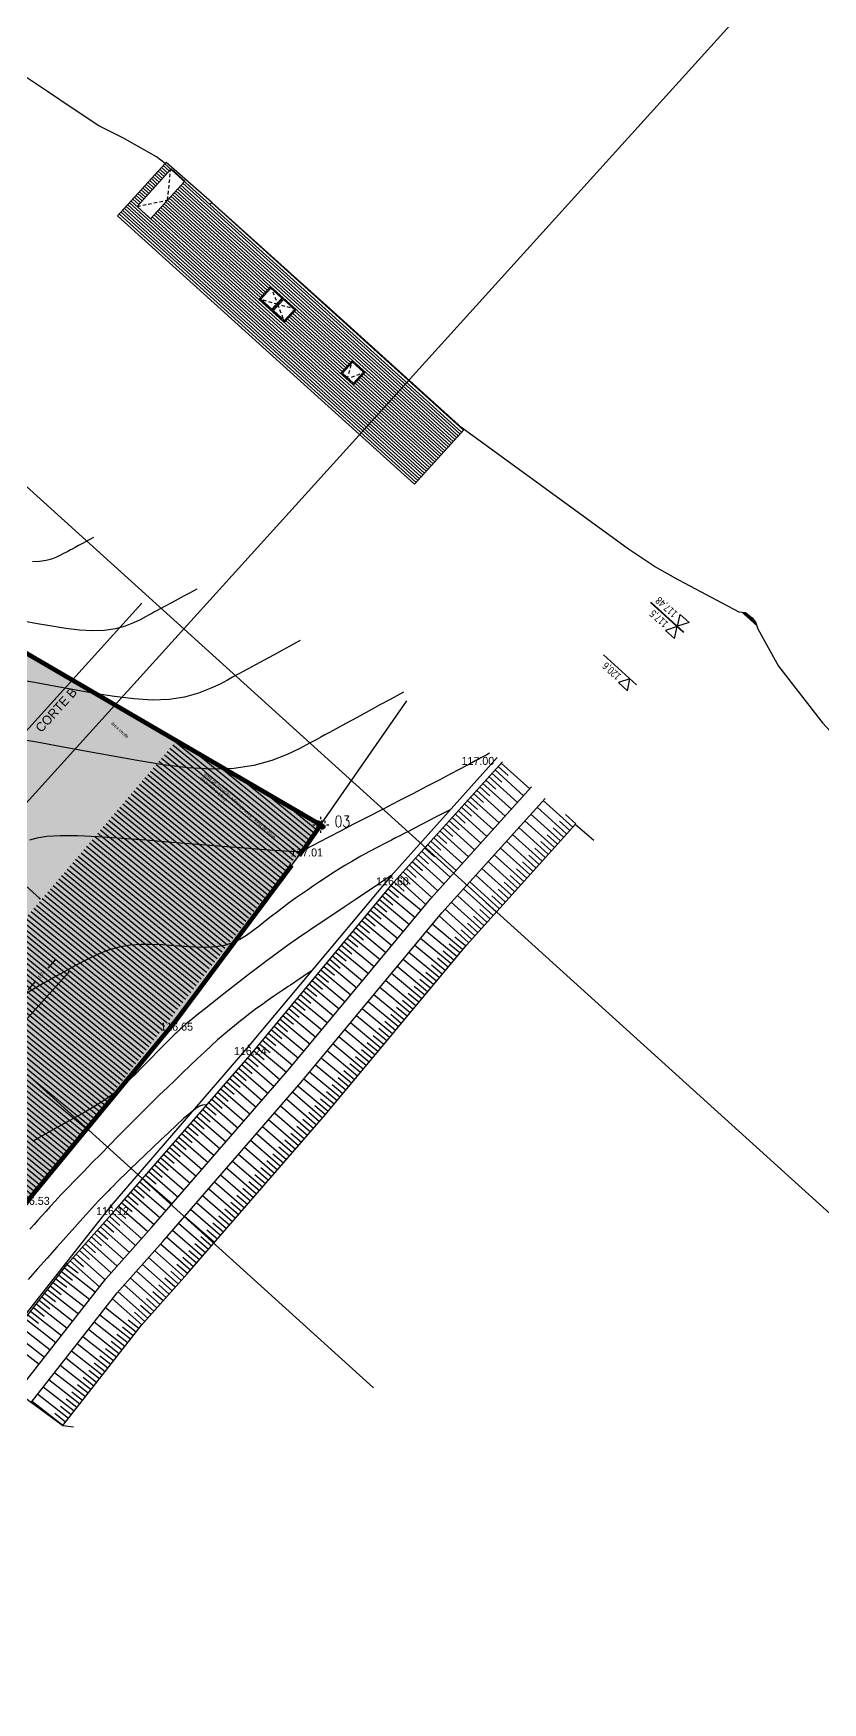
# Model space of a CAD drawing. Extents: x -196763 to -87592, y -65703 to -55832.
# Drawn here: x -87781.7 to -87747.2, y -65623.5 to -65550.5 of the extents above; entities that cross this region are included whole.
import ezdxf
from ezdxf.enums import TextEntityAlignment as Align

# ---------------------------------------------------------------- set-up
doc = ezdxf.new("R2010")
doc.units = 0
doc.header["$MEASUREMENT"] = 0
doc.header["$PDMODE"] = 34
doc.header["$PDSIZE"] = 0.05
doc.linetypes.add('ACAD_ISO04W100', pattern=[30, 24, -3, 0, -3])
doc.linetypes.add('DASHED', pattern=[70, 50, -20])
for name, color, linetype in [('.Legendas', 7, 'Continuous'), ('0_coordinates', 1, 'Continuous'), ('0_PROP.aux', 6, 'Continuous'), ('0_PROP.aux.cotas', 30, 'Continuous'), ('0_pROP.aux.legenda', 7, 'Continuous'), ('0_PROP.corte', 10, 'Continuous'), ('0_PROP.trama', 251, 'Continuous'), ('0_PROP.vista1', 251, 'Continuous'), ('0_PROPfinal', 4, 'Continuous'), ('0_tramas piso0', 7, 'Continuous'), ('CV', 8, 'Continuous'), ('CVD', 6, 'Continuous'), ('LEVTP_BERMA', 6, 'Continuous'), ('LEVTP_MURO', 1, 'Continuous'), ('LEVTP_RIBEIRA', 8, 'Continuous'), ('POINTS', 2, 'Continuous'), ('Z', 1, 'Continuous')]:
    doc.layers.add(name, color=color, linetype=linetype)
doc.layers.add('0_folha', color=7, linetype='Continuous', lineweight=9)
doc.layers.add('0_Limites_Terreno', color=30, linetype='DASHED', lineweight=35)
doc.styles.add('coordinates', font='romans', dxfattribs={"width": 0.8})
doc.styles.add('creativespace', font='GOTHIC.TTF')
doc.dimstyles.new('creativespace', dxfattribs={"dimtxt": 0.15, "dimasz": 0.05, "dimexe": 0.05, "dimexo": 0.05, "dimgap": 0.2, "dimtad": 0, "dimtoh": 1, "dimzin": 1, "dimtxsty": 'creativespace', "dimblk": 'OBLIQUE', "dimcen": 0, "dimclrd": 251, "dimclre": 256, "dimclrt": 30, "dimazin": 3, "dimtfac": 1, "dimtmove": 0, "dimatfit": 3, "dimldrblk": 'OBLIQUE', "dimfxl": 1, "dimlwd": -1, "dimlwe": -1, "dimarcsym": 0})

# ---------------------------------------------------------------- blocks, each defined once
blk = doc.blocks.new('_Oblique')
at = {"color": 0, "linetype": 'ByBlock', "lineweight": -2}
blk.add_line((-0.5, -0.5), (0.5, 0.5), dxfattribs=at)
blk = doc.blocks.new('*D77')
at = {"layer": '0_PROP.aux.cotas', "color": 251, "transparency": 16777216}
for p, q in [((-87794.41, -65576.548), (-87788.25, -65582.122)), ((-87781.435, -65588.29), (-87787.595, -65582.715))]:
    blk.add_line(p, q, dxfattribs=at)
at = {"layer": 'DEFPOINTS', "color": 0, "transparency": 16777216}
for p in [(-87794.41, -65576.548), (-87781.435, -65588.29), (-87781.435, -65588.29)]:
    blk.add_point(p, dxfattribs=at)
at = {"layer": '0_PROP.aux.cotas', "color": 251, "transparency": 16777216, "xscale": 0.05, "yscale": 0.05, "zscale": 0.05}
for p, rotation in [((-87794.41, -65576.548), 137.856957847918), ((-87781.435, -65588.29), 317.856957847918)]:
    blk.add_blockref('_Oblique', p, dxfattribs=dict(at, rotation=rotation))
at = {"layer": '0_PROP.aux.cotas', "color": 30, "transparency": 16777216, "insert": (-87787.922, -65582.419), "char_height": 0.15, "attachment_point": 5, "rotation": 317.85696, "style": 'creativespace'}
blk.add_mtext('17,50', dxfattribs=at)
blk = doc.blocks.new('*D78')
at = {"layer": '0_PROP.aux.cotas', "color": 251, "transparency": 16777216}
for p, q in [((-87780.761, -65590.981), (-87781.086, -65591.341)), ((-87781.928, -65592.272), (-87781.603, -65591.912))]:
    blk.add_line(p, q, dxfattribs=at)
at = {"layer": 'DEFPOINTS', "color": 0, "transparency": 16777216}
for p in [(-87780.761, -65590.981), (-87781.928, -65592.272), (-87781.928, -65592.272)]:
    blk.add_point(p, dxfattribs=at)
at = {"layer": '0_PROP.aux.cotas', "color": 251, "transparency": 16777216, "xscale": 0.05, "yscale": 0.05, "zscale": 0.05}
for p, rotation in [((-87780.761, -65590.981), 47.85695784791795), ((-87781.928, -65592.272), 227.856957847918)]:
    blk.add_blockref('_Oblique', p, dxfattribs=dict(at, rotation=rotation))
at = {"layer": '0_PROP.aux.cotas', "color": 30, "transparency": 16777216, "insert": (-87781.344, -65591.626), "char_height": 0.15, "attachment_point": 5, "rotation": 47.85696, "style": 'creativespace'}
blk.add_mtext('1,74', dxfattribs=at)
blk = doc.blocks.new('*D84')
at = {"layer": '0_PROP.aux.cotas', "color": 251, "transparency": 16777216}
for p, q in [((-87780.162, -65591.52), (-87783.555, -65595.27)), ((-87787.542, -65599.675), (-87784.149, -65595.925))]:
    blk.add_line(p, q, dxfattribs=at)
at = {"layer": 'DEFPOINTS', "color": 0, "transparency": 16777216}
for p in [(-87780.162, -65591.52), (-87787.542, -65599.675), (-87787.542, -65599.675)]:
    blk.add_point(p, dxfattribs=at)
at = {"layer": '0_PROP.aux.cotas', "color": 251, "transparency": 16777216, "xscale": 0.05, "yscale": 0.05, "zscale": 0.05}
for p, rotation in [((-87780.162, -65591.52), 47.85695784791795), ((-87787.542, -65599.675), 227.856957847918)]:
    blk.add_blockref('_Oblique', p, dxfattribs=dict(at, rotation=rotation))
at = {"layer": '0_PROP.aux.cotas', "color": 30, "transparency": 16777216, "insert": (-87783.852, -65595.598), "char_height": 0.15, "attachment_point": 5, "rotation": 47.85696, "style": 'creativespace'}
blk.add_mtext('11,00', dxfattribs=at)
blk = doc.blocks.new('mk_02')
at = {"linetype": 'ACAD_ISO04W100', "ltscale": 0.001}
for points in [[(-0.25, 0.25), (0, 0.25), (0, 0), (-0.25, 0)], [(0.25, -0.25), (0, -0.25), (0, 0), (0.25, 0)]]:
    blk.add_hatch(color=9, dxfattribs=at).paths.add_polyline_path(points)
for p, q in [((-0.5, 0), (0.5, 0)), ((-0.25, 0.25), (0.25, 0.25)), ((-0.25, 0.25), (-0.25, -0.25)), ((0, -0.5), (0, 0.5)), ((0.25, 0.25), (0.25, -0.25)), ((-0.25, -0.25), (0.25, -0.25))]:
    blk.add_line(p, q, dxfattribs=at)

msp = doc.modelspace()

# ---------------------------------------------------------------- hatches: boundary and pattern name
at = {"layer": '0_PROP.corte', "linetype": 'Continuous', "true_color": 0x000000}
h = msp.add_hatch(color=18, dxfattribs=at)
h.dxf.hatch_style = 1
h.paths.add_polyline_path([(-87750.769, -65575.761), (-87750.573, -65575.786), (-87750.262, -65576.038), (-87750.12, -65576.236), (-87750.066, -65576.395)])

# ---------------------------------------------------------------- linework, layer by layer
at = {"layer": '0_folha'}
msp.add_line((-87726.627, -65620.404), (-87803.92, -65550.459), dxfattribs=at)
at = {"layer": '0_Limites_Terreno', "ltscale": 0.02, "const_width": 0.2, "flags": 128}
msp.add_lwpolyline([(-87781.781, -65601.29), (-87775.512, -65593.673), (-87769.826, -65586.055), (-87769.145, -65585.075), (-87800.258, -65566.932), (-87824.885, -65599.053), (-87825.775, -65600.168), (-87821.282, -65605.131), (-87819.31, -65607.764), (-87816.323, -65611.177), (-87813.849, -65613.468), (-87811.47, -65615.392), (-87806.577, -65618.912), (-87801.091, -65622.497), (-87799.787, -65623.349), (-87798.54, -65622.935), (-87796.168, -65620.22), (-87792.158, -65615.619), (-87787.572, -65608.837)], close=True, dxfattribs=at)
at = {"layer": '0_PROP.aux', "linetype": 'DASHED', "ltscale": 0.003}
for points in [[(-87777.178, -65558.026), (-87775.847, -65557.747), (-87775.703, -65556.394)], [(-87771.338, -65561.526), (-87771.033, -65562.307), (-87771.841, -65562.082)], [(-87770.225, -65562.532), (-87771.033, -65562.307), (-87770.728, -65563.088)], [(-87767.202, -65565.273), (-87767.983, -65565.578), (-87767.758, -65564.77)]]:
    msp.add_lwpolyline(points, dxfattribs=at)
at = {"layer": '0_PROP.aux.cotas', "linetype": 'Continuous'}
for p, q in [((-87754.716, -65575.351), (-87753.272, -65576.659)), ((-87754.703, -65575.336), (-87753.258, -65576.644)), ((-87756.783, -65577.635), (-87755.338, -65578.942))]:
    msp.add_line(p, q, dxfattribs=at)
for points in [[(-87753.036, -65576.226), (-87753.541, -65576.388), (-87753.429, -65575.87), (-87753.036, -65576.226)], [(-87753.666, -65576.921), (-87753.554, -65576.403), (-87754.059, -65576.566), (-87753.666, -65576.921)], [(-87755.732, -65579.205), (-87755.621, -65578.687), (-87756.125, -65578.849), (-87755.732, -65579.205)]]:
    msp.add_lwpolyline(points, dxfattribs=at)
at = {"layer": '0_PROP.corte', "color": 240, "linetype": 'Continuous', "true_color": 0xed1f24}
for p, q in [((-87776.332, -65555.857), (-87777.801, -65555.032)), ((-87775.948, -65556.144), (-87776.332, -65555.857)), ((-87775.948, -65556.144), (-87775.909, -65556.101)), ((-87773.911, -65557.854), (-87775.909, -65556.101)), ((-87768.441, -65562.763), (-87773.911, -65557.854)), ((-87749.119, -65578.127), (-87747.193, -65580.609)), ((-87747.193, -65580.609), (-87741.491, -65586.838))]:
    msp.add_line(p, q, dxfattribs=at)
for points in [[(-87777.801, -65555.032), (-87778.844, -65554.499), (-87779.968, -65553.752), (-87781.093, -65553.005), (-87782.227, -65552.249), (-87784.51, -65550.717)], [(-87762.974, -65567.704), (-87768.441, -65562.763)], [(-87755.678, -65573.012), (-87762.974, -65567.704)], [(-87753.716, -65574.246), (-87754.542, -65573.769), (-87755.678, -65573.012)], [(-87753.716, -65574.246), (-87753.716, -65574.246), (-87750.857, -65575.75), (-87750.573, -65575.786), (-87750.262, -65576.038), (-87750.12, -65576.236), (-87750.033, -65576.494), (-87749.119, -65578.127)]]:
    msp.add_lwpolyline(points, dxfattribs=at)
at = {"layer": '0_PROP.vista1', "linetype": 'Continuous'}
for p, q in [((-87776.405, -65556.649), (-87776.145, -65556.884)), ((-87776.331, -65556.567), (-87776.072, -65556.802)), ((-87776.257, -65556.486), (-87775.998, -65556.721)), ((-87776.184, -65556.404), (-87775.924, -65556.639)), ((-87776.11, -65556.323), (-87775.85, -65556.557)), ((-87776.036, -65556.241), (-87775.776, -65556.476)), ((-87773.99, -65557.942), (-87775.961, -65556.158)), ((-87775.689, -65556.379), (-87775.703, -65556.394)), ((-87775.095, -65556.915), (-87775.689, -65556.379)), ((-87776.995, -65557.302), (-87776.735, -65557.537)), ((-87776.921, -65557.22), (-87776.662, -65557.455)), ((-87776.848, -65557.139), (-87776.588, -65557.373)), ((-87776.774, -65557.057), (-87776.514, -65557.292)), ((-87776.7, -65556.976), (-87776.44, -65557.21)), ((-87776.626, -65556.894), (-87776.367, -65557.129)), ((-87776.552, -65556.812), (-87776.293, -65557.047)), ((-87776.479, -65556.731), (-87776.219, -65556.965)), ((-87775.478, -65557.339), (-87763.349, -65568.302)), ((-87775.404, -65557.257), (-87763.276, -65568.22)), ((-87775.331, -65557.175), (-87763.202, -65568.139)), ((-87775.257, -65557.094), (-87763.128, -65568.057)), ((-87775.183, -65557.012), (-87763.054, -65567.976)), ((-87775.109, -65556.93), (-87775.095, -65556.915)), ((-87777.659, -65558.036), (-87764.677, -65569.771)), ((-87777.585, -65557.955), (-87764.603, -65569.689)), ((-87777.511, -65557.873), (-87764.53, -65569.608)), ((-87777.438, -65557.792), (-87764.456, -65569.526)), ((-87777.364, -65557.71), (-87777.104, -65557.945)), ((-87777.29, -65557.628), (-87777.03, -65557.863)), ((-87777.216, -65557.547), (-87776.957, -65557.781)), ((-87777.143, -65557.465), (-87776.883, -65557.7)), ((-87777.069, -65557.384), (-87776.809, -65557.618)), ((-87776.142, -65558.073), (-87771.78, -65562.016)), ((-87776.068, -65557.991), (-87771.707, -65561.934)), ((-87775.994, -65557.91), (-87771.633, -65561.852)), ((-87775.921, -65557.828), (-87771.559, -65561.771)), ((-87775.847, -65557.747), (-87771.485, -65561.689)), ((-87775.773, -65557.665), (-87771.411, -65561.608)), ((-87775.699, -65557.583), (-87771.338, -65561.526)), ((-87775.626, -65557.502), (-87763.497, -65568.465)), ((-87775.552, -65557.42), (-87763.423, -65568.384)), ((-87773.99, -65557.942), (-87762.981, -65567.894)), ((-87773.916, -65557.861), (-87767.892, -65563.306)), ((-87778.028, -65558.444), (-87765.046, -65570.179)), ((-87777.954, -65558.363), (-87764.972, -65570.097)), ((-87777.88, -65558.281), (-87764.898, -65570.016)), ((-87777.806, -65558.2), (-87764.825, -65569.934)), ((-87777.733, -65558.118), (-87764.751, -65569.852)), ((-87776.511, -65558.481), (-87764.382, -65569.444)), ((-87776.437, -65558.399), (-87764.308, -65569.363)), ((-87776.363, -65558.318), (-87764.234, -65569.281)), ((-87776.289, -65558.236), (-87764.161, -65569.2)), ((-87776.216, -65558.155), (-87771.854, -65562.097)), ((-87771.338, -65561.526), (-87763.571, -65568.547)), ((-87771.854, -65562.097), (-87764.087, -65569.118)), ((-87770.668, -65563.021), (-87768.197, -65565.255)), ((-87770.594, -65562.94), (-87768.123, -65565.173)), ((-87770.52, -65562.858), (-87768.049, -65565.092)), ((-87770.446, -65562.777), (-87767.975, -65565.01)), ((-87770.373, -65562.695), (-87767.902, -65564.929)), ((-87770.299, -65562.613), (-87767.828, -65564.847)), ((-87767.892, -65563.306), (-87762.907, -65567.812)), ((-87767.271, -65565.35), (-87763.644, -65568.628)), ((-87767.64, -65565.758), (-87764.013, -65569.036)), ((-87767.566, -65565.676), (-87763.939, -65568.955)), ((-87767.493, -65565.595), (-87763.866, -65568.873)), ((-87767.419, -65565.513), (-87763.792, -65568.792)), ((-87767.345, -65565.431), (-87763.718, -65568.71))]:
    msp.add_line(p, q, dxfattribs=at)
for points in [[(-87778.028, -65558.444), (-87775.948, -65556.144)], [(-87773.99, -65557.942), (-87773.911, -65557.854)], [(-87771.841, -65562.082), (-87771.338, -65561.526), (-87770.781, -65562.029), (-87771.284, -65562.585), (-87771.841, -65562.082)], [(-87771.284, -65562.585), (-87770.781, -65562.029), (-87770.781, -65562.029)], [(-87770.728, -65563.088), (-87770.225, -65562.532), (-87770.781, -65562.029), (-87771.284, -65562.585), (-87770.728, -65563.088)], [(-87768.261, -65565.326), (-87767.758, -65564.77), (-87767.202, -65565.273), (-87767.705, -65565.829), (-87768.261, -65565.326)], [(-87765.046, -65570.179), (-87762.874, -65567.777)]]:
    msp.add_lwpolyline(points, dxfattribs=at)
for points in [[(-87775.109, -65556.931), (-87775.703, -65556.394), (-87777.178, -65558.026), (-87776.585, -65558.563)], [(-87771.288, -65562.515), (-87771.77, -65562.079), (-87771.334, -65561.597), (-87770.852, -65562.032)], [(-87771.214, -65562.582), (-87770.732, -65563.018), (-87770.296, -65562.535), (-87770.778, -65562.099)], [(-87767.708, -65565.758), (-87768.19, -65565.323), (-87767.754, -65564.84), (-87767.272, -65565.276)]]:
    msp.add_lwpolyline(points, close=True, dxfattribs=at)
at = {"layer": '0_PROPfinal', "linetype": 'Continuous'}
msp.add_line((-87758.01, -65585.044), (-87757.196, -65585.741), dxfattribs=at)
msp.add_lwpolyline([(-87767.868, -65563.28), (-87767.868, -65563.28)], dxfattribs=at)
at = {"layer": 'CV', "linetype": 'Continuous'}
for points in [[(-87779.091, -65572.504, 0), (-87779.277, -65572.605, 0), (-87779.408, -65572.676, 0), (-87779.566, -65572.762, 0), (-87779.733, -65572.853, 0), (-87779.89, -65572.939, 0), (-87780.021, -65573.01, 0), (-87780.021, -65573.01, 0), (-87780.114, -65573.06, 0), (-87780.179, -65573.096, 0), (-87780.236, -65573.126, 0), (-87780.301, -65573.162, 0), (-87780.393, -65573.212, 0), (-87780.393, -65573.212, 0), (-87780.527, -65573.283, 0), (-87780.701, -65573.366, 0), (-87780.914, -65573.448, 0), (-87781.161, -65573.517, 0), (-87781.44, -65573.561, 0), (-87781.44, -65573.561, 0), (-87781.747, -65573.571, 0)], [(-87774.57, -65574.76, 0), (-87774.89, -65574.934, 0), (-87775.115, -65575.056, 0), (-87775.386, -65575.204, 0), (-87775.673, -65575.359, 0), (-87775.944, -65575.507, 0), (-87776.169, -65575.629, 0), (-87776.169, -65575.629, 0), (-87776.328, -65575.716, 0), (-87776.44, -65575.777, 0), (-87776.537, -65575.83, 0), (-87776.65, -65575.891, 0), (-87776.809, -65575.977, 0), (-87776.809, -65575.977, 0), (-87777.038, -65576.099, 0), (-87777.338, -65576.241, 0), (-87777.704, -65576.382, 0), (-87778.129, -65576.502, 0), (-87778.608, -65576.577, 0), (-87778.608, -65576.577, 0), (-87779.135, -65576.594, 0), (-87779.701, -65576.56, 0), (-87780.295, -65576.486, 0), (-87780.908, -65576.387, 0), (-87781.532, -65576.275, 0), (-87781.532, -65576.275, 0), (-87782.154, -65576.162, 0)], [(-87770.049, -65577.016, 0), (-87770.503, -65577.262, 0), (-87770.822, -65577.436, 0), (-87771.207, -65577.645, 0), (-87771.613, -65577.866, 0), (-87771.998, -65578.075, 0), (-87772.317, -65578.249, 0), (-87772.317, -65578.249, 0), (-87772.542, -65578.371, 0), (-87772.701, -65578.458, 0), (-87772.839, -65578.533, 0), (-87772.999, -65578.62, 0), (-87773.224, -65578.742, 0), (-87773.224, -65578.742, 0), (-87773.549, -65578.915, 0), (-87773.975, -65579.116, 0), (-87774.494, -65579.317, 0), (-87775.097, -65579.486, 0), (-87775.777, -65579.594, 0), (-87775.777, -65579.594, 0), (-87776.524, -65579.618, 0), (-87777.326, -65579.568, 0), (-87778.169, -65579.464, 0), (-87779.039, -65579.323, 0), (-87779.923, -65579.164, 0), (-87779.923, -65579.164, 0), (-87780.804, -65579.003, 0), (-87781.658, -65578.851, 0), (-87782.457, -65578.717, 0)], [(-87769.535, -65591.451, 0), (-87769.723, -65591.577, 0), (-87769.855, -65591.665, 0), (-87770.014, -65591.772, 0), (-87770.182, -65591.885, 0), (-87770.341, -65591.992, 0), (-87770.473, -65592.081, 0), (-87770.473, -65592.081, 0), (-87770.566, -65592.143, 0), (-87770.632, -65592.188, 0), (-87770.689, -65592.226, 0), (-87770.755, -65592.27, 0), (-87770.848, -65592.333, 0), (-87770.848, -65592.333, 0), (-87770.981, -65592.422, 0), (-87771.149, -65592.536, 0), (-87771.339, -65592.666, 0), (-87771.541, -65592.806, 0), (-87771.743, -65592.951, 0), (-87771.743, -65592.951, 0), (-87771.938, -65593.093, 0), (-87772.124, -65593.234, 0), (-87772.304, -65593.372, 0), (-87772.481, -65593.51, 0), (-87772.655, -65593.647, 0), (-87772.655, -65593.647, 0), (-87772.829, -65593.785, 0), (-87773.011, -65593.93, 0), (-87773.204, -65594.09, 0), (-87773.417, -65594.271, 0), (-87773.655, -65594.481, 0), (-87773.655, -65594.481, 0), (-87773.923, -65594.725, 0), (-87774.216, -65594.998, 0), (-87774.529, -65595.293, 0), (-87774.853, -65595.602, 0), (-87775.185, -65595.918, 0), (-87775.185, -65595.918, 0), (-87775.517, -65596.236, 0), (-87775.852, -65596.557, 0), (-87776.191, -65596.884, 0), (-87776.536, -65597.22, 0), (-87776.889, -65597.568, 0), (-87776.889, -65597.568, 0), (-87777.253, -65597.93, 0), (-87777.624, -65598.304, 0), (-87778.002, -65598.687, 0), (-87778.384, -65599.076, 0), (-87778.768, -65599.468, 0), (-87778.768, -65599.468, 0), (-87779.151, -65599.859, 0), (-87779.526, -65600.242, 0), (-87779.882, -65600.609, 0), (-87780.213, -65600.95, 0), (-87780.508, -65601.258, 0), (-87780.508, -65601.258, 0), (-87780.763, -65601.528, 0), (-87780.982, -65601.765, 0), (-87781.175, -65601.977, 0), (-87781.35, -65602.172, 0), (-87781.517, -65602.359, 0), (-87781.517, -65602.359, 0), (-87781.684, -65602.547, 0), (-87781.864, -65602.749, 0)], [(-87774.149, -65597.341, 0), (-87774.158, -65597.336, 0), (-87774.221, -65597.321, 0), (-87774.314, -65597.331, 0), (-87774.447, -65597.382, 0), (-87774.628, -65597.493, 0), (-87774.628, -65597.493, 0), (-87774.863, -65597.674, 0), (-87775.143, -65597.915, 0), (-87775.458, -65598.203, 0), (-87775.795, -65598.52, 0), (-87776.144, -65598.853, 0), (-87776.144, -65598.853, 0), (-87776.493, -65599.186, 0), (-87776.833, -65599.511, 0), (-87777.153, -65599.818, 0), (-87777.444, -65600.098, 0), (-87777.697, -65600.342, 0), (-87777.697, -65600.342, 0), (-87777.905, -65600.545, 0), (-87778.074, -65600.712, 0), (-87778.215, -65600.853, 0), (-87778.336, -65600.976, 0), (-87778.447, -65601.089, 0), (-87778.447, -65601.089, 0), (-87778.559, -65601.204, 0), (-87778.684, -65601.333, 0), (-87778.833, -65601.491, 0), (-87779.02, -65601.692, 0), (-87779.257, -65601.952, 0), (-87779.257, -65601.952, 0), (-87779.552, -65602.278, 0), (-87779.897, -65602.663, 0), (-87780.279, -65603.091, 0), (-87780.687, -65603.548, 0), (-87781.107, -65604.019, 0), (-87781.107, -65604.019, 0), (-87781.527, -65604.492, 0), (-87781.939, -65604.955, 0)]]:
    msp.add_polyline3d(points, dxfattribs=at)
at = {"layer": 'LEVTP_BERMA', "linetype": 'Continuous'}
for p, q in [((-87761.422, -65582.125), (-87766.072, -65587.316)), ((-87781.781, -65601.29), (-87775.512, -65593.673)), ((-87772.29, -65594.739), (-87778.319, -65601.738)), ((-87778.319, -65601.738), (-87783.894, -65608.795))]:
    msp.add_line(p, q, dxfattribs=at)
at = {"layer": 'LEVTP_MURO', "linetype": 'Continuous'}
for p, q in [((-87783.811, -65608.856), (-87780.427, -65611.347)), ((-87780.427, -65611.347), (-87779.952, -65611.401))]:
    msp.add_line(p, q, dxfattribs=at)
at = {"layer": 'LEVTP_RIBEIRA', "linetype": 'Continuous'}
for points in [[(-87761.655, -65582.815), (-87761.217, -65583.21)], [(-87761.521, -65582.667), (-87760.27, -65583.796)], [(-87761.387, -65582.518), (-87760.949, -65582.913)], [(-87761.253, -65582.37), (-87760.002, -65583.499)], [(-87762.325, -65583.558), (-87761.074, -65584.687)], [(-87762.191, -65583.409), (-87761.753, -65583.804)], [(-87762.057, -65583.261), (-87760.806, -65584.39)], [(-87761.923, -65583.112), (-87761.485, -65583.507)], [(-87761.789, -65582.964), (-87760.538, -65584.093)], [(-87762.995, -65584.3), (-87762.557, -65584.695)], [(-87762.861, -65584.152), (-87761.61, -65585.281)], [(-87762.727, -65584.003), (-87762.289, -65584.398)], [(-87762.593, -65583.855), (-87761.342, -65584.984)], [(-87762.459, -65583.706), (-87762.021, -65584.101)], [(-87758.391, -65585.467), (-87759.682, -65584.302)], [(-87758.123, -65585.17), (-87759.414, -65584.005)], [(-87763.665, -65585.043), (-87762.414, -65586.171)], [(-87763.531, -65584.894), (-87763.093, -65585.289)], [(-87763.397, -65584.746), (-87762.146, -65585.874)], [(-87763.263, -65584.597), (-87762.825, -65584.992)], [(-87763.129, -65584.449), (-87761.878, -65585.577)], [(-87758.927, -65586.061), (-87760.218, -65584.896)], [(-87758.659, -65585.764), (-87759.95, -65584.599)], [(-87758.257, -65585.318), (-87758.709, -65584.911)], [(-87757.989, -65585.021), (-87758.441, -65584.614)], [(-87764.335, -65585.785), (-87763.897, -65586.18)], [(-87764.201, -65585.636), (-87762.95, -65586.765)], [(-87764.067, -65585.488), (-87763.629, -65585.883)], [(-87763.933, -65585.339), (-87762.682, -65586.468)], [(-87763.799, -65585.191), (-87763.361, -65585.586)], [(-87759.731, -65586.952), (-87761.022, -65585.787)], [(-87759.463, -65586.655), (-87760.754, -65585.49)], [(-87759.195, -65586.358), (-87760.486, -65585.193)], [(-87759.061, -65586.209), (-87759.513, -65585.802)], [(-87758.793, -65585.912), (-87759.245, -65585.505)], [(-87758.525, -65585.615), (-87758.977, -65585.208)], [(-87765.005, -65586.527), (-87763.754, -65587.656)], [(-87764.871, -65586.379), (-87764.433, -65586.774)], [(-87764.737, -65586.23), (-87763.486, -65587.359)], [(-87764.603, -65586.082), (-87764.165, -65586.477)], [(-87764.469, -65585.933), (-87763.218, -65587.062)], [(-87760.267, -65587.546), (-87761.558, -65586.381)], [(-87759.999, -65587.249), (-87761.29, -65586.084)], [(-87759.597, -65586.803), (-87760.049, -65586.395)], [(-87759.329, -65586.506), (-87759.781, -65586.099)], [(-87765.675, -65587.27), (-87765.236, -65587.666)], [(-87765.541, -65587.121), (-87764.29, -65588.25)], [(-87765.407, -65586.973), (-87764.969, -65587.368)], [(-87765.273, -65586.824), (-87764.022, -65587.953)], [(-87765.139, -65586.676), (-87764.701, -65587.071)], [(-87761.071, -65588.437), (-87762.362, -65587.271)], [(-87760.803, -65588.14), (-87762.094, -65586.974)], [(-87760.535, -65587.843), (-87761.826, -65586.678)], [(-87760.401, -65587.694), (-87760.853, -65587.286)], [(-87760.133, -65587.397), (-87760.585, -65586.989)], [(-87759.865, -65587.1), (-87760.317, -65586.692)], [(-87766.327, -65588.028), (-87765.014, -65589.118)], [(-87766.199, -65587.874), (-87765.739, -65588.256)], [(-87766.071, -65587.72), (-87764.758, -65588.81)], [(-87765.943, -65587.567), (-87765.499, -65587.967)], [(-87765.809, -65587.418), (-87764.547, -65588.556)], [(-87761.607, -65589.031), (-87762.898, -65587.865)], [(-87761.339, -65588.734), (-87762.63, -65587.568)], [(-87760.937, -65588.288), (-87761.389, -65587.88)], [(-87760.669, -65587.991), (-87761.121, -65587.583)], [(-87766.838, -65588.644), (-87765.525, -65589.734)], [(-87766.71, -65588.49), (-87766.25, -65588.871)], [(-87766.582, -65588.336), (-87765.269, -65589.426)], [(-87766.454, -65588.182), (-87765.995, -65588.563)], [(-87762.411, -65589.922), (-87763.702, -65588.756)], [(-87762.143, -65589.625), (-87763.434, -65588.459)], [(-87761.875, -65589.328), (-87763.166, -65588.162)], [(-87761.473, -65588.882), (-87761.925, -65588.474)], [(-87761.205, -65588.585), (-87761.657, -65588.177)], [(-87767.476, -65589.413), (-87767.017, -65589.794)], [(-87767.349, -65589.259), (-87766.036, -65590.349)], [(-87767.221, -65589.105), (-87766.761, -65589.487)], [(-87767.093, -65588.951), (-87765.78, -65590.041)], [(-87766.965, -65588.797), (-87766.506, -65589.179)], [(-87762.939, -65590.522), (-87764.265, -65589.421)], [(-87762.678, -65590.219), (-87763.964, -65589.058)], [(-87762.277, -65589.773), (-87762.729, -65589.365)], [(-87762.009, -65589.476), (-87762.461, -65589.068)], [(-87761.741, -65589.179), (-87762.193, -65588.771)], [(-87768.115, -65590.182), (-87766.802, -65591.272)], [(-87767.987, -65590.029), (-87767.528, -65590.41)], [(-87767.86, -65589.875), (-87766.547, -65590.965)], [(-87767.732, -65589.721), (-87767.272, -65590.102)], [(-87767.604, -65589.567), (-87766.291, -65590.657)], [(-87763.45, -65591.138), (-87764.776, -65590.037)], [(-87763.194, -65590.83), (-87764.521, -65589.729)], [(-87762.811, -65590.369), (-87763.275, -65589.983)], [(-87762.545, -65590.07), (-87762.996, -65589.662)], [(-87768.754, -65590.952), (-87768.294, -65591.333)], [(-87768.626, -65590.798), (-87767.313, -65591.888)], [(-87768.498, -65590.644), (-87768.039, -65591.026)], [(-87768.371, -65590.49), (-87767.058, -65591.58)], [(-87768.243, -65590.336), (-87767.783, -65590.718)], [(-87764.216, -65592.061), (-87765.543, -65590.96)], [(-87763.961, -65591.753), (-87765.287, -65590.652)], [(-87763.705, -65591.446), (-87765.032, -65590.344)], [(-87763.577, -65591.292), (-87764.042, -65590.906)], [(-87763.322, -65590.984), (-87763.786, -65590.599)], [(-87763.066, -65590.676), (-87763.531, -65590.291)], [(-87769.265, -65591.567), (-87768.805, -65591.949)], [(-87769.137, -65591.413), (-87767.824, -65592.503)], [(-87769.009, -65591.26), (-87768.55, -65591.641)], [(-87768.882, -65591.106), (-87767.569, -65592.196)], [(-87764.727, -65592.677), (-87766.054, -65591.575)], [(-87764.472, -65592.369), (-87765.798, -65591.268)], [(-87764.088, -65591.907), (-87764.553, -65591.522)], [(-87763.833, -65591.6), (-87764.297, -65591.214)], [(-87769.904, -65592.337), (-87768.591, -65593.427)], [(-87769.776, -65592.183), (-87769.316, -65592.564)], [(-87769.648, -65592.029), (-87768.335, -65593.119)], [(-87769.52, -65591.875), (-87769.061, -65592.257)], [(-87769.393, -65591.721), (-87768.08, -65592.811)], [(-87765.238, -65593.292), (-87766.565, -65592.191)], [(-87764.983, -65592.985), (-87766.309, -65591.883)], [(-87764.599, -65592.523), (-87765.064, -65592.137)], [(-87764.344, -65592.215), (-87764.808, -65591.83)], [(-87770.542, -65593.106), (-87770.083, -65593.488)], [(-87770.415, -65592.952), (-87769.102, -65594.042)], [(-87770.287, -65592.798), (-87769.827, -65593.18)], [(-87770.159, -65592.645), (-87768.846, -65593.734)], [(-87770.031, -65592.491), (-87769.572, -65592.872)], [(-87766.005, -65594.216), (-87767.331, -65593.114)], [(-87765.749, -65593.908), (-87767.076, -65592.806)], [(-87765.494, -65593.6), (-87766.82, -65592.499)], [(-87765.366, -65593.446), (-87765.83, -65593.061)], [(-87765.11, -65593.138), (-87765.575, -65592.753)], [(-87764.855, -65592.831), (-87765.319, -65592.445)], [(-87771.181, -65593.876), (-87769.868, -65594.966)], [(-87771.053, -65593.722), (-87770.594, -65594.103)], [(-87770.926, -65593.568), (-87769.613, -65594.658)], [(-87770.798, -65593.414), (-87770.338, -65593.795)], [(-87770.67, -65593.26), (-87769.357, -65594.35)], [(-87766.516, -65594.831), (-87767.842, -65593.73)], [(-87766.26, -65594.523), (-87767.587, -65593.422)], [(-87765.877, -65594.062), (-87766.341, -65593.676)], [(-87765.621, -65593.754), (-87766.086, -65593.368)], [(-87771.692, -65594.491), (-87770.379, -65595.581)], [(-87771.564, -65594.337), (-87771.105, -65594.719)], [(-87771.437, -65594.183), (-87770.124, -65595.273)], [(-87771.309, -65594.029), (-87770.849, -65594.411)], [(-87767.027, -65595.447), (-87768.353, -65594.345)], [(-87766.771, -65595.139), (-87768.098, -65594.038)], [(-87766.643, -65594.985), (-87767.108, -65594.6)], [(-87766.388, -65594.677), (-87766.852, -65594.292)], [(-87766.132, -65594.369), (-87766.597, -65593.984)], [(-87772.336, -65595.256), (-87771.889, -65595.645)], [(-87772.205, -65595.105), (-87770.926, -65596.216)], [(-87772.075, -65594.953), (-87771.618, -65595.332)], [(-87771.948, -65594.799), (-87770.639, -65595.886)], [(-87771.82, -65594.645), (-87771.36, -65595.026)], [(-87767.793, -65596.37), (-87769.12, -65595.269)], [(-87767.538, -65596.062), (-87768.864, -65594.961)], [(-87767.282, -65595.754), (-87768.609, -65594.653)], [(-87767.154, -65595.601), (-87767.619, -65595.215)], [(-87766.899, -65595.293), (-87767.363, -65594.907)], [(-87772.992, -65596.011), (-87771.714, -65597.122)], [(-87772.861, -65595.86), (-87772.413, -65596.249)], [(-87772.73, -65595.709), (-87771.451, -65596.82)], [(-87772.599, -65595.558), (-87772.151, -65595.947)], [(-87772.467, -65595.407), (-87771.189, -65596.518)], [(-87768.304, -65596.985), (-87769.631, -65595.884)], [(-87768.049, -65596.678), (-87769.375, -65595.576)], [(-87767.665, -65596.216), (-87768.13, -65595.831)], [(-87767.41, -65595.908), (-87767.874, -65595.523)], [(-87773.648, -65596.765), (-87773.201, -65597.154)], [(-87773.517, -65596.614), (-87772.238, -65597.726)], [(-87773.386, -65596.464), (-87772.938, -65596.853)], [(-87773.255, -65596.313), (-87771.976, -65597.424)], [(-87773.123, -65596.162), (-87772.676, -65596.551)], [(-87769.074, -65597.906), (-87770.382, -65596.769)], [(-87768.815, -65597.601), (-87770.146, -65596.496)], [(-87768.56, -65597.293), (-87769.886, -65596.192)], [(-87768.432, -65597.139), (-87768.896, -65596.754)], [(-87768.176, -65596.832), (-87768.641, -65596.446)], [(-87767.921, -65596.524), (-87768.385, -65596.138)], [(-87774.304, -65597.52), (-87773.026, -65598.632)], [(-87774.173, -65597.369), (-87773.726, -65597.758)], [(-87774.042, -65597.218), (-87772.763, -65598.33)], [(-87773.911, -65597.067), (-87773.463, -65597.456)], [(-87773.779, -65596.916), (-87772.501, -65598.028)], [(-87769.599, -65598.509), (-87770.907, -65597.372)], [(-87769.337, -65598.207), (-87770.645, -65597.071)], [(-87768.943, -65597.755), (-87769.401, -65597.357)], [(-87768.687, -65597.447), (-87769.152, -65597.062)], [(-87774.829, -65598.124), (-87773.55, -65599.235)], [(-87774.698, -65597.973), (-87774.25, -65598.362)], [(-87774.567, -65597.822), (-87773.288, -65598.934)], [(-87774.435, -65597.671), (-87773.988, -65598.06)], [(-87770.124, -65599.113), (-87771.432, -65597.976)], [(-87769.862, -65598.811), (-87771.169, -65597.674)], [(-87769.468, -65598.358), (-87769.926, -65597.96)], [(-87769.206, -65598.057), (-87769.663, -65597.659)], [(-87775.485, -65598.879), (-87775.038, -65599.268)], [(-87775.354, -65598.728), (-87774.075, -65599.839)], [(-87775.223, -65598.577), (-87774.775, -65598.966)], [(-87775.092, -65598.426), (-87773.813, -65599.537)], [(-87774.96, -65598.275), (-87774.513, -65598.664)], [(-87770.911, -65600.019), (-87772.219, -65598.882)], [(-87770.649, -65599.717), (-87771.957, -65598.58)], [(-87770.386, -65599.415), (-87771.694, -65598.278)], [(-87770.255, -65599.264), (-87770.713, -65598.866)], [(-87769.993, -65598.962), (-87770.451, -65598.564)], [(-87769.73, -65598.66), (-87770.188, -65598.262)], [(-87776.141, -65599.633), (-87774.863, -65600.745)], [(-87776.01, -65599.482), (-87775.562, -65599.871)], [(-87775.879, -65599.332), (-87774.6, -65600.443)], [(-87775.748, -65599.181), (-87775.3, -65599.57)], [(-87775.616, -65599.03), (-87774.338, -65600.141)], [(-87771.436, -65600.623), (-87772.744, -65599.486)], [(-87771.174, -65600.321), (-87772.482, -65599.184)], [(-87770.78, -65599.868), (-87771.238, -65599.47)], [(-87770.518, -65599.566), (-87770.975, -65599.168)], [(-87776.797, -65600.388), (-87776.35, -65600.777)], [(-87776.666, -65600.237), (-87775.387, -65601.349)], [(-87776.535, -65600.086), (-87776.087, -65600.475)], [(-87776.404, -65599.935), (-87775.125, -65601.047)], [(-87776.272, -65599.784), (-87775.825, -65600.173)], [(-87772.223, -65601.528), (-87773.531, -65600.391)], [(-87771.961, -65601.226), (-87773.269, -65600.089)], [(-87771.698, -65600.924), (-87773.006, -65599.788)], [(-87771.567, -65600.774), (-87772.025, -65600.376)], [(-87771.305, -65600.472), (-87771.763, -65600.074)], [(-87771.042, -65600.17), (-87771.5, -65599.772)], [(-87777.453, -65601.143), (-87776.175, -65602.254)], [(-87777.322, -65600.992), (-87776.875, -65601.381)], [(-87777.191, -65600.841), (-87775.912, -65601.952)], [(-87777.06, -65600.69), (-87776.612, -65601.079)], [(-87776.928, -65600.539), (-87775.65, -65601.651)], [(-87772.748, -65602.132), (-87774.056, -65600.995)], [(-87772.486, -65601.83), (-87773.794, -65600.693)], [(-87772.092, -65601.377), (-87772.55, -65600.979)], [(-87771.83, -65601.075), (-87772.287, -65600.677)], [(-87778.109, -65601.898), (-87777.663, -65602.285)], [(-87777.978, -65601.747), (-87776.701, -65602.856)], [(-87777.847, -65601.596), (-87777.399, -65601.985)], [(-87777.716, -65601.445), (-87776.437, -65602.556)], [(-87777.584, -65601.294), (-87777.137, -65601.683)], [(-87773.535, -65603.038), (-87774.843, -65601.901)], [(-87773.273, -65602.736), (-87774.581, -65601.599)], [(-87773.011, -65602.434), (-87774.318, -65601.297)], [(-87772.879, -65602.283), (-87773.337, -65601.885)], [(-87772.617, -65601.981), (-87773.075, -65601.583)], [(-87772.355, -65601.679), (-87772.812, -65601.281)], [(-87778.64, -65602.496), (-87778.198, -65602.889)], [(-87778.507, -65602.346), (-87777.245, -65603.468)], [(-87778.375, -65602.197), (-87777.933, -65602.589)], [(-87778.242, -65602.047), (-87776.979, -65603.169)], [(-87774.06, -65603.641), (-87775.368, -65602.505)], [(-87773.798, -65603.34), (-87775.106, -65602.203)], [(-87773.404, -65602.887), (-87773.862, -65602.489)], [(-87773.142, -65602.585), (-87773.6, -65602.187)], [(-87779.305, -65603.243), (-87778.042, -65604.365)], [(-87779.172, -65603.094), (-87778.73, -65603.487)], [(-87779.039, -65602.944), (-87777.776, -65604.066)], [(-87778.906, -65602.795), (-87778.464, -65603.188)], [(-87778.773, -65602.645), (-87777.511, -65603.767)], [(-87774.585, -65604.245), (-87775.893, -65603.108)], [(-87774.323, -65603.943), (-87775.631, -65602.806)], [(-87773.929, -65603.491), (-87774.387, -65603.093)], [(-87773.667, -65603.189), (-87774.124, -65602.791)], [(-87779.969, -65603.991), (-87779.523, -65604.387)], [(-87779.836, -65603.841), (-87778.571, -65604.965)], [(-87779.703, -65603.692), (-87779.261, -65604.085)], [(-87779.57, -65603.542), (-87778.308, -65604.664)], [(-87779.437, -65603.393), (-87778.996, -65603.786)], [(-87775.377, -65605.147), (-87776.675, -65603.993)], [(-87775.111, -65604.848), (-87776.41, -65603.694)], [(-87774.847, -65604.547), (-87776.157, -65603.409)], [(-87774.716, -65604.396), (-87775.174, -65603.998)], [(-87774.454, -65604.094), (-87774.912, -65603.696)], [(-87774.191, -65603.792), (-87774.649, -65603.395)], [(-87780.603, -65604.764), (-87779.246, -65605.827)], [(-87780.479, -65604.606), (-87780.005, -65604.979)], [(-87780.356, -65604.449), (-87779, -65605.512)], [(-87780.232, -65604.292), (-87779.758, -65604.664)], [(-87780.102, -65604.14), (-87778.818, -65605.281)], [(-87775.909, -65605.745), (-87777.207, -65604.591)], [(-87775.643, -65605.446), (-87776.941, -65604.292)], [(-87775.244, -65604.997), (-87775.699, -65604.593)], [(-87774.979, -65604.698), (-87775.437, -65604.299)], [(-87781.22, -65605.551), (-87780.745, -65605.923)], [(-87781.096, -65605.393), (-87779.74, -65606.457)], [(-87780.973, -65605.236), (-87780.498, -65605.608)], [(-87780.849, -65605.079), (-87779.493, -65606.142)], [(-87780.726, -65604.921), (-87780.251, -65605.293)], [(-87776.706, -65606.642), (-87778.004, -65605.488)], [(-87776.44, -65606.343), (-87777.738, -65605.189)], [(-87776.174, -65606.044), (-87777.473, -65604.89)], [(-87776.041, -65605.894), (-87776.496, -65605.49)], [(-87775.776, -65605.595), (-87776.23, -65605.191)], [(-87775.51, -65605.296), (-87775.964, -65604.892)], [(-87781.713, -65606.18), (-87781.238, -65606.553)], [(-87781.59, -65606.023), (-87780.234, -65607.086)], [(-87781.466, -65605.866), (-87780.992, -65606.238)], [(-87781.343, -65605.708), (-87779.987, -65606.771)], [(-87777.219, -65607.255), (-87778.566, -65606.199)], [(-87776.971, -65606.941), (-87778.254, -65605.801)], [(-87776.573, -65606.492), (-87777.027, -65606.088)], [(-87776.307, -65606.193), (-87776.761, -65605.789)], [(-87782.33, -65606.967), (-87780.974, -65608.031)], [(-87782.083, -65606.653), (-87780.727, -65607.716)], [(-87781.96, -65606.495), (-87781.485, -65606.867)], [(-87781.837, -65606.338), (-87780.48, -65607.401)], [(-87777.712, -65607.885), (-87779.06, -65606.828)], [(-87777.466, -65607.57), (-87778.813, -65606.513)], [(-87777.095, -65607.098), (-87777.567, -65606.728)], [(-87776.838, -65606.791), (-87777.291, -65606.389)], [(-87782.824, -65607.597), (-87781.467, -65608.66)], [(-87782.577, -65607.282), (-87781.221, -65608.345)], [(-87778.206, -65608.514), (-87779.553, -65607.458)], [(-87777.959, -65608.199), (-87779.307, -65607.143)], [(-87777.836, -65608.042), (-87778.307, -65607.672)], [(-87777.589, -65607.727), (-87778.061, -65607.357)], [(-87777.342, -65607.412), (-87777.814, -65607.043)], [(-87778.946, -65609.459), (-87780.294, -65608.402)], [(-87778.699, -65609.144), (-87780.047, -65608.087)], [(-87778.453, -65608.829), (-87779.8, -65607.773)], [(-87778.329, -65608.672), (-87778.801, -65608.302)], [(-87778.082, -65608.357), (-87778.554, -65607.987)], [(-87779.44, -65610.088), (-87780.787, -65609.032)], [(-87779.193, -65609.773), (-87780.54, -65608.717)], [(-87778.823, -65609.301), (-87779.294, -65608.931)], [(-87778.576, -65608.986), (-87779.048, -65608.617)], [(-87779.933, -65610.718), (-87781.281, -65609.661)], [(-87779.687, -65610.403), (-87781.034, -65609.347)], [(-87779.563, -65610.246), (-87780.035, -65609.876)], [(-87779.316, -65609.931), (-87779.788, -65609.561)], [(-87779.07, -65609.616), (-87779.541, -65609.246)], [(-87780.427, -65611.347), (-87781.774, -65610.291)], [(-87780.18, -65611.033), (-87781.528, -65609.976)], [(-87780.057, -65610.875), (-87780.528, -65610.506)], [(-87779.81, -65610.56), (-87780.282, -65610.191)], [(-87780.303, -65611.19), (-87780.775, -65610.82)]]:
    msp.add_lwpolyline(points, dxfattribs=at)
at = {"layer": 'POINTS'}
for p in [(-87766.072, -65587.316, 116.598), (-87775.512, -65593.673, 116.653), (-87772.29, -65594.739, 116.243), (-87778.319, -65601.738, 116.12)]:
    msp.add_point(p, dxfattribs=at)

# ---------------------------------------------------------------- texts
at = {"layer": '0_PROP.aux.cotas', "linetype": 'Continuous', "style": 'creativespace', "width": 0.8}
for s, p in [('117,48', (-87753.514, -65575.796)), ('117,5', (-87753.919, -65576.242)), ('120,6', (-87755.985, -65578.526))]:
    msp.add_text(s, height=0.331, rotation=137.83295, dxfattribs=at).set_placement(p)
at = {"layer": '0_pROP.aux.legenda', "insert": (-87781.663, -65580.793), "char_height": 0.4, "width": 4.74812, "attachment_point": 1, "rotation": 47.85696, "style": 'creativespace'}
msp.add_mtext('CORTE B', dxfattribs=at)
at = {"layer": 'Z'}
for s, p in [(' 117.00', (-87762.337, -65582.451, 116.996)), (' 116.60', (-87766.072, -65587.716, 116.598)), (' 116.65', (-87775.512, -65594.073, 116.653)), (' 116.24', (-87772.29, -65595.139, 116.243)), (' 116.53', (-87781.781, -65601.69, 116.529)), (' 116.12', (-87778.319, -65602.138, 116.12))]:
    msp.add_text(s, height=0.35, dxfattribs=at).set_placement(p, align=Align.CENTER)

# ---------------------------------------------------------------- dimensions: what is measured, and where the dimension line sits
at = {"layer": '0_PROP.aux.cotas'}
for base, p1, p2, angle, picture, middle in [((-87781.435, -65588.29), (-87794.41, -65576.548), (-87781.435, -65588.29), 317.85696, '*D77', (-87787.922, -65582.419)), ((-87781.928, -65592.272), (-87780.761, -65590.981), (-87781.928, -65592.272), 47.85696, '*D78', (-87781.344, -65591.626))]:
    dim = msp.add_linear_dim(base=base, p1=p1, p2=p2, angle=angle, dimstyle='creativespace', dxfattribs=at)
    dim.commit()
    dim.dimension.update_dxf_attribs({"geometry": picture, "text_midpoint": middle})
dim = msp.add_aligned_dim(p1=(-87780.162, -65591.52), p2=(-87787.542, -65599.675), distance=0, dimstyle='creativespace', dxfattribs=at)
dim.commit()
dim.dimension.update_dxf_attribs({"geometry": '*D84', "text_midpoint": (-87783.852, -65595.598)})

# ---------------------------------------------------------------- next in the draw order: texts
at = {"layer": '.Legendas', "insert": (-87768.5, -65588.55), "char_height": 0.145, "width": 8.0775, "attachment_point": 9, "rotation": 317.42768, "bg_fill": 2}
msp.add_mtext('\\pxql;{\\fCentury Gothic|b0|i0|c0|p34;área de servidão administrativa - linha de água\\P(superior a 10m)}', dxfattribs=at)

# ---------------------------------------------------------------- next in the draw order: linework, layer by layer
at = {"layer": 'CV', "linetype": 'Continuous'}
msp.add_polyline3d([(-87766.042, -65587.283, 0), (-87766.046, -65587.285, 0), (-87766.049, -65587.286, 0), (-87766.053, -65587.288, 0), (-87766.057, -65587.29, 0), (-87766.06, -65587.292, 0), (-87766.063, -65587.294, 0), (-87766.063, -65587.294, 0), (-87766.065, -65587.295, 0), (-87766.067, -65587.295, 0), (-87766.068, -65587.296, 0), (-87766.07, -65587.297, 0), (-87766.072, -65587.298, 0), (-87766.072, -65587.298, 0), (-87766.078, -65587.302, 0), (-87766.105, -65587.319, 0), (-87766.173, -65587.364, 0), (-87766.301, -65587.45, 0), (-87766.51, -65587.59, 0), (-87766.51, -65587.59, 0), (-87766.812, -65587.792, 0), (-87767.193, -65588.048, 0), (-87767.635, -65588.345, 0), (-87768.117, -65588.669, 0), (-87768.619, -65589.006, 0), (-87768.619, -65589.006, 0), (-87769.123, -65589.345, 0), (-87769.623, -65589.683, 0), (-87770.115, -65590.019, 0), (-87770.593, -65590.351, 0), (-87771.053, -65590.679, 0), (-87771.053, -65590.679, 0), (-87771.492, -65591.002, 0), (-87771.914, -65591.32, 0), (-87772.323, -65591.634, 0), (-87772.723, -65591.946, 0), (-87773.119, -65592.257, 0), (-87773.119, -65592.257, 0), (-87773.511, -65592.567, 0), (-87773.891, -65592.866, 0), (-87774.244, -65593.146, 0), (-87774.559, -65593.397, 0), (-87774.822, -65593.609, 0), (-87774.822, -65593.609, 0), (-87775.024, -65593.775, 0), (-87775.174, -65593.902, 0), (-87775.285, -65594, 0), (-87775.371, -65594.078, 0), (-87775.443, -65594.147, 0), (-87775.443, -65594.147, 0), (-87775.514, -65594.215, 0), (-87775.592, -65594.29, 0), (-87775.684, -65594.38, 0), (-87775.796, -65594.491, 0), (-87775.935, -65594.63, 0), (-87775.935, -65594.63, 0), (-87776.107, -65594.803, 0), (-87776.305, -65595.005, 0), (-87776.524, -65595.228, 0), (-87776.757, -65595.465, 0), (-87776.996, -65595.709, 0), (-87776.996, -65595.709, 0), (-87777.237, -65595.955, 0), (-87777.485, -65596.199, 0), (-87777.743, -65596.44, 0), (-87778.019, -65596.677, 0), (-87778.317, -65596.909, 0), (-87778.317, -65596.909, 0), (-87778.643, -65597.135, 0), (-87778.991, -65597.356, 0), (-87779.356, -65597.572, 0), (-87779.732, -65597.786, 0), (-87780.114, -65597.999, 0), (-87780.114, -65597.999, 0), (-87780.495, -65598.21, 0), (-87780.862, -65598.414, 0), (-87781.201, -65598.605, 0), (-87781.498, -65598.776, 0), (-87781.739, -65598.919, 0)], dxfattribs=at)
at = {"layer": 'LEVTP_BERMA', "linetype": 'Continuous'}
for p, q in [((-87769.826, -65586.055), (-87765.382, -65579.655)), ((-87766.072, -65587.316), (-87772.29, -65594.739))]:
    msp.add_line(p, q, dxfattribs=at)
at = {"layer": 'POINTS'}
msp.add_point((-87769.826, -65586.055, 117.011), dxfattribs=at)

# ---------------------------------------------------------------- next in the draw order: block references
at = {"layer": '0_coordinates', "linetype": 'Continuous', "xscale": 0.7, "yscale": 0.7, "zscale": 0.7}
msp.add_blockref('mk_02', (-87769.145, -65585.075), dxfattribs=at)

# ---------------------------------------------------------------- next in the draw order: texts
at = {"layer": '.Legendas', "insert": (-87772.383, -65586.115), "char_height": 0.145, "width": 8.0775, "attachment_point": 9, "rotation": 317.42768, "bg_fill": 2}
msp.add_mtext('\\pxql;{\\fCentury Gothic|b0|i0|c0|p34;área verde}', dxfattribs=at)
at = {"layer": '0_coordinates', "color": 3, "linetype": 'Continuous', "style": 'coordinates', "width": 0.8}
msp.add_text('03', height=0.5, dxfattribs=at).set_placement((-87768.54, -65585.173))
at = {"layer": 'Z'}
msp.add_text(' 117.01', height=0.35, dxfattribs=at).set_placement((-87769.826, -65586.455, 117.011), align=Align.CENTER)

# ---------------------------------------------------------------- next in the draw order: hatches: boundary and pattern name
at = {"layer": '0_PROP.trama'}
h = msp.add_hatch(dxfattribs=at)
h.set_pattern_fill('ANSI31', color=5, scale=1.5, angle=-42.14304)
h.set_pattern_definition([(320.713916, (-87632.68341, -65913.38773), (0.11872367, 0.14512388), [])])
h.paths.add_polyline_path([(-87769.145, -65585.075), (-87775.462, -65581.395), (-87786.653, -65594.559), (-87786.951, -65594.919), (-87792.526, -65601.976), (-87794.354, -65604.189), (-87796.079, -65606.626), (-87796.831, -65607.85), (-87802.149, -65617.627), (-87802.669, -65618.472), (-87803.729, -65620.096), (-87802.321, -65621.234), (-87799.649, -65623.303), (-87798.54, -65622.935)])
at = {"layer": '0_tramas piso0', "transparency": 33554536}
h = msp.add_hatch(color=55, dxfattribs=at)
h.dxf.hatch_style = 1
h.paths.add_polyline_path([(-87781.781, -65601.29), (-87775.512, -65593.673), (-87769.826, -65586.055), (-87769.145, -65585.075), (-87800.258, -65566.932), (-87824.764, -65598.896), (-87820.063, -65604.223), (-87804.167, -65587.33), (-87795.446, -65577.692), (-87782.47, -65589.434), (-87789.85, -65597.589), (-87789.183, -65598.193), (-87790.524, -65599.676), (-87796.286, -65594.462), (-87810.771, -65613.943, 0.026518), (-87799.649, -65623.303), (-87798.54, -65622.935), (-87796.168, -65620.22), (-87792.158, -65615.619), (-87787.572, -65608.837)])
h.paths.add_polyline_path([(-87797.213, -65593.624), (-87801.479, -65589.764), (-87817.738, -65606.858), (-87816.632, -65608.111, 0.002029), (-87815.87, -65608.912, 0.008016), (-87812.521, -65612.279)], flags=17)

# ---------------------------------------------------------------- next in the draw order: linework, layer by layer
at = {"layer": '0_PROPfinal', "linetype": 'Continuous'}
msp.add_line((-87766.841, -65609.7), (-87812.992, -65567.936), dxfattribs=at)
msp.add_ray((-87789.64, -65592.525), (0.6709838, 0.741472), dxfattribs=at)
msp.add_lwpolyline([(-87776.973, -65575.373), (-87791.96, -65591.934), (-87789.404, -65594.247), (-87814.274, -65621.729)], dxfattribs=at)
at = {"layer": 'CV', "linetype": 'Continuous'}
for points in [[(-87765.528, -65579.271, 0), (-87766.115, -65579.591, 0), (-87766.529, -65579.816, 0), (-87767.027, -65580.087, 0), (-87767.553, -65580.373, 0), (-87768.051, -65580.644, 0), (-87768.465, -65580.868, 0), (-87768.465, -65580.868, 0), (-87768.756, -65581.027, 0), (-87768.963, -65581.139, 0), (-87769.141, -65581.236, 0), (-87769.348, -65581.349, 0), (-87769.639, -65581.507, 0), (-87769.639, -65581.507, 0), (-87770.06, -65581.731, 0), (-87770.612, -65581.992, 0), (-87771.284, -65582.251, 0), (-87772.065, -65582.47, 0), (-87772.945, -65582.61, 0), (-87772.945, -65582.61, 0), (-87773.912, -65582.641, 0), (-87774.951, -65582.577, 0), (-87776.042, -65582.442, 0), (-87777.169, -65582.26, 0), (-87778.314, -65582.053, 0), (-87778.314, -65582.053, 0), (-87779.454, -65581.845, 0), (-87780.55, -65581.645, 0), (-87781.556, -65581.462, 0), (-87782.428, -65581.306, 0)], [(-87763.459, -65584.399, 0), (-87763.829, -65584.591, 0), (-87764.09, -65584.726, 0), (-87764.405, -65584.888, 0), (-87764.737, -65585.06, 0), (-87765.051, -65585.223, 0), (-87765.312, -65585.357, 0), (-87765.312, -65585.357, 0), (-87765.496, -65585.453, 0), (-87765.627, -65585.52, 0), (-87765.74, -65585.578, 0), (-87765.87, -65585.646, 0), (-87766.054, -65585.741, 0), (-87766.054, -65585.741, 0), (-87766.317, -65585.877, 0), (-87766.643, -65586.048, 0), (-87767.008, -65586.242, 0), (-87767.387, -65586.447, 0), (-87767.753, -65586.653, 0), (-87767.753, -65586.653, 0), (-87768.088, -65586.85, 0), (-87768.394, -65587.038, 0), (-87768.677, -65587.22, 0), (-87768.945, -65587.397, 0), (-87769.206, -65587.571, 0), (-87769.206, -65587.571, 0), (-87769.465, -65587.746, 0), (-87769.725, -65587.922, 0), (-87769.986, -65588.101, 0), (-87770.248, -65588.285, 0), (-87770.511, -65588.474, 0), (-87770.511, -65588.474, 0), (-87770.775, -65588.67, 0), (-87771.041, -65588.872, 0), (-87771.308, -65589.079, 0), (-87771.576, -65589.288, 0), (-87771.844, -65589.499, 0), (-87771.844, -65589.499, 0), (-87772.113, -65589.708, 0), (-87772.391, -65589.908, 0), (-87772.686, -65590.087, 0), (-87773.006, -65590.237, 0), (-87773.359, -65590.346, 0), (-87773.359, -65590.346, 0), (-87773.751, -65590.409, 0), (-87774.177, -65590.432, 0), (-87774.628, -65590.424, 0), (-87775.096, -65590.397, 0), (-87775.572, -65590.36, 0), (-87775.572, -65590.36, 0), (-87776.049, -65590.323, 0), (-87776.527, -65590.298, 0), (-87777.004, -65590.298, 0), (-87777.481, -65590.334, 0), (-87777.959, -65590.418, 0), (-87777.959, -65590.418, 0), (-87778.436, -65590.559, 0), (-87778.913, -65590.749, 0), (-87779.39, -65590.975, 0), (-87779.868, -65591.225, 0), (-87780.345, -65591.487, 0), (-87780.345, -65591.487, 0), (-87780.819, -65591.751, 0), (-87781.28, -65592.011, 0), (-87781.713, -65592.262, 0), (-87782.104, -65592.501, 0)]]:
    msp.add_polyline3d(points, dxfattribs=at)
at = {"layer": 'CVD', "linetype": 'Continuous'}
msp.add_polyline3d([(-87761.761, -65581.937, 0), (-87761.884, -65582.004, 0), (-87761.884, -65582.004, 0), (-87761.971, -65582.051, 0), (-87762.033, -65582.085, 0), (-87762.086, -65582.114, 0), (-87762.148, -65582.148, 0), (-87762.235, -65582.195, 0), (-87762.235, -65582.195, 0), (-87762.363, -65582.264, 0), (-87762.542, -65582.361, 0), (-87762.783, -65582.49, 0), (-87763.095, -65582.655, 0), (-87763.487, -65582.861, 0), (-87763.487, -65582.861, 0), (-87763.965, -65583.111, 0), (-87764.515, -65583.396, 0), (-87765.119, -65583.709, 0), (-87765.759, -65584.041, 0), (-87766.417, -65584.381, 0), (-87766.417, -65584.381, 0), (-87767.074, -65584.72, 0), (-87767.705, -65585.047, 0), (-87768.284, -65585.346, 0), (-87768.785, -65585.606, 0), (-87769.183, -65585.813, 0), (-87769.183, -65585.813, 0), (-87769.461, -65585.957, 0), (-87769.634, -65586.049, 0), (-87769.73, -65586.1, 0), (-87769.774, -65586.125, 0), (-87769.793, -65586.137, 0), (-87769.793, -65586.137, 0), (-87769.807, -65586.146, 0), (-87769.821, -65586.156, 0), (-87769.835, -65586.165, 0), (-87769.849, -65586.175, 0), (-87769.863, -65586.185, 0), (-87769.863, -65586.185, 0), (-87769.877, -65586.196, 0), (-87769.891, -65586.207, 0), (-87769.906, -65586.218, 0), (-87769.92, -65586.229, 0), (-87769.935, -65586.241, 0), (-87769.935, -65586.241, 0), (-87769.957, -65586.251, 0), (-87770.023, -65586.258, 0), (-87770.179, -65586.256, 0), (-87770.468, -65586.242, 0), (-87770.936, -65586.211, 0), (-87770.936, -65586.211, 0), (-87771.612, -65586.161, 0), (-87772.466, -65586.095, 0), (-87773.454, -65586.016, 0), (-87774.531, -65585.929, 0), (-87775.653, -65585.837, 0), (-87775.653, -65585.837, 0), (-87776.776, -65585.747, 0), (-87777.863, -65585.664, 0), (-87778.876, -65585.599, 0), (-87779.779, -65585.559, 0), (-87780.536, -65585.552, 0), (-87780.536, -65585.552, 0), (-87781.122, -65585.585, 0), (-87781.561, -65585.651, 0), (-87781.89, -65585.742, 0)], dxfattribs=at)
at = {"layer": 'LEVTP_BERMA', "linetype": 'Continuous'}
msp.add_line((-87775.512, -65593.673), (-87769.826, -65586.055), dxfattribs=at)
at = {"layer": 'LEVTP_MURO', "linetype": 'Continuous'}
msp.add_line((-87800.258, -65566.932), (-87769.145, -65585.075), dxfattribs=at)
at = {"layer": 'LEVTP_RIBEIRA', "color": 1, "linetype": 'Continuous'}
for points in [[(-87783.811, -65608.856), (-87780.207, -65604.259), (-87778.137, -65601.929), (-87772.133, -65595.022), (-87765.952, -65587.577), (-87761.202, -65582.313)], [(-87780.427, -65611.347), (-87776.981, -65606.952), (-87774.982, -65604.702), (-87768.932, -65597.742), (-87762.776, -65590.327), (-87757.989, -65585.021)]]:
    msp.add_lwpolyline(points, dxfattribs=at)
at = {"layer": 'LEVTP_RIBEIRA', "color": 120, "linetype": 'Continuous'}
for points in [[(-87782.422, -65609.878), (-87778.539, -65604.924), (-87776.54, -65602.674), (-87770.49, -65595.714), (-87764.334, -65588.299), (-87759.921, -65583.409)], [(-87781.806, -65610.332), (-87778.05, -65605.54), (-87776.051, -65603.29), (-87770.001, -65596.33), (-87763.845, -65588.915), (-87759.332, -65583.913)]]:
    msp.add_lwpolyline(points, dxfattribs=at)

doc.saveas('drawing.dxf')
